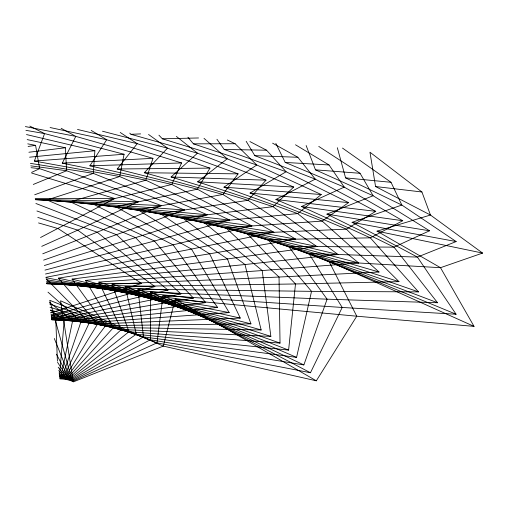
<?xml version="1.0" encoding="UTF-8"?>
<svg xmlns="http://www.w3.org/2000/svg" width="508" height="508" viewBox="0 0 508 508"><rect width="100%" height="100%" fill="white"/><g stroke="black" fill="none" stroke-linecap="round" stroke-linejoin="round"><path stroke-width="0.76" d="M49.593 303.943L150.355 339.776L303.86 364.935L327.101 299.174L288.639 246.348L394.024 247.148L429.527 230.778L373.12 195.745L326.923 214.135L394.024 247.148L437.559 302.743L327.101 299.174L150.609 292.138L150.355 339.776L71.425 381.108L54.312 338.499M26.486 134.563L94.888 150.73L93.275 173.38L34.703 194.755M59.487 376.441L64.237 319.888L50.463 310.293M50.425 310.039L136.309 334.226L288.601 350.095L295.491 283.966L247.009 233.458L346.386 229.171L375.742 211.341L315.258 179.121L254.819 155.658L246.17 141.319M342.487 148.088L391.027 182.302L401.847 205.041L352.082 222.333L417.417 257.086L456.089 314.236L342.195 307.461L163.024 295.478L156.978 342.849L72.365 381.489L49.74 300.311L156.978 342.849L310.458 372.745L342.195 307.461L308.978 253.556L417.417 257.086L456.159 241.554L401.847 205.041L345.573 177.864L337.331 147.726M25.914 130.346L44.571 133.585L124.073 154.248L119.691 176.536L47.009 199.993L135.572 237.623L193.465 298.082L64.237 319.888L51.752 319.773L72.682 320.567L205.721 302.59L154.438 241.002L70.123 201.733L145.859 180.226L229.679 220.085L154.438 241.002L44.977 270.11M50.044 307.238L143.459 336.906L296.57 357.378L311.531 291.344L267.976 239.655L370.338 237.852L402.723 220.72L344.259 187.109L285.223 162.446L275.838 143.402M175.165 299.149L163.297 346.1L73.273 381.902L60.56 300.78L163.297 346.1L316.313 380.81L356.756 316.211L328.981 261.29L440.5 267.691L482.6 253.079L430.46 215.03L375.558 186.531L369.97 152.222L421.926 191.992L430.46 215.03L377.025 231.153L440.5 267.691L474.04 326.371L356.756 316.211L175.165 299.149L316.313 380.81M152.965 158.325L145.859 180.226L62.281 163.151L75.8 136.385L152.965 158.325L62.281 163.151M44.355 265.519L135.572 237.623L207.181 214.77L119.691 176.536L34.379 161.049L44.571 133.585L29.788 126.098M50.102 127.527L106.68 139.744L181.585 162.947L171.768 184.442L93.034 203.975L173.082 244.831L217.621 307.423L81.07 321.481L51.721 319.538L55.759 319.449L180.892 293.91L116.484 234.683L35.89 203.486M77.489 129.457L137.236 143.669L209.956 168.123L197.441 189.192L115.735 206.712L191.484 249.091L229.152 312.585L89.37 322.631L51.657 319.043M45.51 274.015L173.082 244.831L251.911 225.908L171.768 184.442L89.891 165.805L106.68 139.744L91.199 130.423M102.489 131.216L167.5 148.152L238.093 173.863L222.866 194.475L138.214 209.944L209.62 253.803L240.265 318.065L97.568 324.002L51.556 318.294M45.961 277.317L191.484 249.091L273.875 232.251L197.441 189.192L117.221 168.999L137.236 143.669L120.218 132.461M129.731 133.128L130.988 134.309L197.491 153.194L266.014 180.162L248.05 200.304L160.458 213.665L227.463 258.947L250.952 323.863L105.645 325.609L51.416 317.278M59.436 376.079L63.9 379.311L97.568 324.002L58.503 278.143L209.62 253.803L295.554 239.116L222.866 194.475L144.291 172.733L167.5 148.152L148.533 134.455M158.928 135.185L162.344 138.792L227.241 158.801L293.726 187.052L272.999 206.667L182.48 217.875L245.002 264.535L261.163 329.965L113.589 327.438L51.238 315.976M59.252 374.707L65.043 379.463L105.645 325.609L72.047 279.102L227.463 258.947L316.929 246.513L248.05 200.304L171.088 177L197.491 153.194L176.39 136.411M187.916 137.224L193.402 143.84L256.762 164.979L321.246 194.532L297.701 213.595L204.248 222.58L262.198 270.561L270.866 336.385L121.355 329.489L51.016 314.35M59.011 372.942L66.161 379.654L113.589 327.438L85.509 280.422L245.002 264.535L337.991 254.451L272.999 206.667L197.644 181.807L227.241 158.801L204.006 138.354M348.577 202.616L322.167 221.088L225.768 227.774L279.038 277.044L379.044 272.009L322.167 221.088L250.05 193.053L286.106 171.755L348.577 202.616L250.05 193.053M58.687 370.567L67.272 379.876L121.355 329.489L98.85 282.086L262.198 270.561L358.705 262.947L297.701 213.595L223.964 187.16L256.762 164.979L235.121 143.739L227.317 139.992M31.744 173.076L114.732 198.533L40.532 237.522M57.556 362.306L69.412 380.429L136.309 334.226L125.108 286.442L295.491 283.966L398.99 281.648L346.386 229.171L275.895 199.511L315.258 179.121L297.879 157.283L272.599 143.173M31.007 167.678L39.63 168.675L138.201 201.835L77.743 230.149L41.739 246.342M31.648 172.371L39.63 168.675L35.592 145.358L27.756 143.859M56.452 354.178L70.434 380.752L143.459 336.906L137.96 289.128L311.531 291.344L418.509 291.89L370.338 237.852L301.523 206.534L344.259 187.109L329.025 164.967L295.497 144.786M30.753 165.83L66.586 170.758L161.436 205.645L97.199 232.194L42.755 253.797M33.293 184.448L66.586 170.758L65.405 147.764L27.178 139.598M30.416 163.366L93.275 173.38L184.429 209.956L116.484 234.683L43.618 260.128M50.825 312.941L141.522 283.426L58.122 228.568L38.544 222.936M51.213 315.805L154.902 286.576L77.743 230.149L37.789 217.418M51.543 318.224L168.027 290.074L97.199 232.194L36.913 210.979M28.111 146.456L35.592 145.358M28.899 152.241L65.405 147.764M29.578 157.188L94.888 150.73M34.379 161.049L124.073 154.248M130.988 134.309L140.595 133.896M58.23 367.252L68.351 380.136L128.937 331.749L112.065 284.093L279.038 277.044L280.029 343.09L128.937 331.749L50.749 312.388M89.891 165.805L181.585 162.947M162.344 138.792L198.552 137.966M117.221 168.999L209.956 168.123M193.402 143.84L235.121 143.739M46.812 283.515L141.522 283.426M35.198 198.393L114.732 198.533M144.291 172.733L238.093 173.863M224.225 149.46L266.586 150.209L286.106 171.755L224.225 149.46L216.935 139.262M35.325 199.32L138.201 201.835M46.844 283.775L154.902 286.576M171.088 177L266.014 180.162M254.819 155.658L297.879 157.283M35.376 199.714L161.436 205.645M46.831 283.68L168.027 290.074M197.644 181.807L293.726 187.052M285.223 162.446L329.025 164.967M35.357 199.581L184.429 209.956M223.964 187.16L321.246 194.532M315.468 169.843L360.064 173.298L373.12 195.745L315.468 169.843L306.146 145.536M46.774 283.235L180.892 293.91M47.009 199.993L207.181 214.77M345.573 177.864L391.027 182.302M46.66 282.442L193.465 298.082M70.123 201.733L229.679 220.085M375.558 186.531L421.926 191.992M275.895 199.511L375.742 211.341M46.501 281.273L205.721 302.59M93.034 203.975L251.911 225.908M301.523 206.534L402.723 220.72M115.735 206.712L273.875 232.251M46.292 279.718L217.621 307.423M326.923 214.135L429.527 230.778M352.082 222.333L456.159 241.554M138.214 209.944L295.554 239.116M46.025 277.743L229.152 312.585M25.4 126.581L75.8 136.385L61.17 128.308M377.025 231.153L482.6 253.079M160.458 213.665L316.929 246.513M58.503 278.143L240.265 318.065M182.48 217.875L337.991 254.451M72.047 279.102L250.952 323.863M204.248 222.58L358.705 262.947M85.509 280.422L261.163 329.965M225.768 227.774L379.044 272.009M247.009 233.458L398.99 281.648M98.85 282.086L270.866 336.385M267.976 239.655L418.509 291.89M112.065 284.093L280.029 343.09M288.639 246.348L437.559 302.743M125.108 286.442L288.601 350.095M308.978 253.556L456.089 314.236M137.96 289.128L296.57 357.378M328.981 261.29L474.04 326.371M150.609 292.138L303.86 364.935M59.798 378.739L60.414 379.057L72.682 320.567L49.371 302.311M249.917 141.58L266.586 150.209M163.024 295.478L310.458 372.745M59.703 378.028L61.582 379.101L81.07 321.481L47.987 292.138M51.333 316.7L55.759 319.449L57.404 361.194M59.582 377.158L62.738 379.184L89.37 322.631L46.171 278.835M318.757 146.425L360.064 173.298"/></g></svg>
